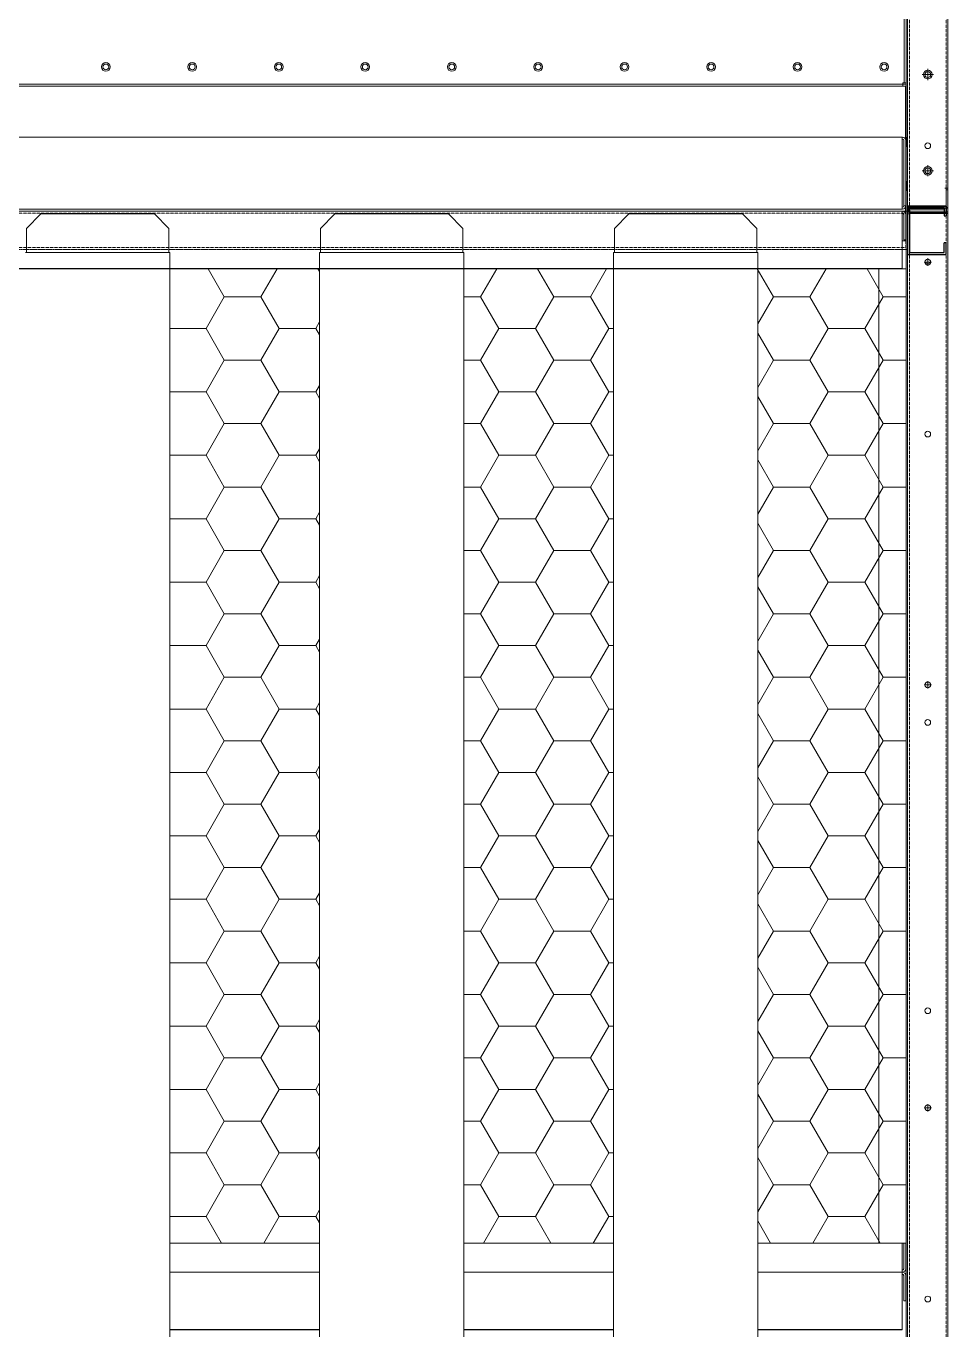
# Model space of a CAD drawing. Header units: millimetres. Extents: x -17070 to 37126, y -291348 to 36053.
# Drawn here: x 13043 to 14003, y 24484 to 25841 of the extents above; entities that cross this region are included whole.
import ezdxf

# ---------------------------------------------------------------- set-up
doc = ezdxf.new("R2010")
doc.units = ezdxf.units.MM
for name, pattern in [('CENTER', [2, 1.25, -0.25, 0.25, -0.25]), ('HIDDEN', [0.375, 0.25, -0.125]), ('HIDDENX2', [0.75, 0.5, -0.25])]:
    doc.linetypes.add(name, pattern=pattern)
doc.layers.add('center', color=1, linetype='CENTER')
doc.layers.add('HIDD', color=2, linetype='HIDDENX2')

# ---------------------------------------------------------------- blocks, each defined once
blk = doc.blocks.new('A$C35F72EF5')
at = {"color": 7, "lineweight": 15}
for p, q in [((0, 3.5), (0, 216.5)), ((2, 3.5), (2, 216.5)), ((0, 3.5), (2, 3.5)), ((3.5, 3.5), (2, 3.5)), ((3.5, 3.5), (3.5, 2)), ((1392.5, 2), (3.5, 2)), ((3.5, 2), (3.5, 0)), ((1392.5, 0), (3.5, 0))]:
    blk.add_line(p, q, dxfattribs=at)
for centre in [(23, 20), (113, 20), (203, 20), (293, 20), (383, 20), (473, 20), (563, 20), (653, 20), (743, 20), (743, 20), (833, 20)]:
    blk.add_circle(centre, 4.5, dxfattribs=at)
blk = doc.blocks.new('435')
for p, q in [((-131382, 21088.8), (-131342, 21088.8)), ((-131382, 21088.8), (-131382, 21078.8)), ((-131380, 21086.8), (-131344, 21086.8)), ((-131380, 21086.8), (-131380, 21078.8)), ((-131344, 21086.8), (-131344, 21040.8)), ((-131342, 21088.8), (-131342, 21038.8)), ((-131342, 21088.8), (-131342, 21038.8)), ((-131380, 21078.8), (-131382, 21078.8)), ((-131382, 21038.8), (-131382, 21050.8)), ((-131382, 21050.8), (-131380, 21050.8)), ((-131380, 21040.8), (-131380, 21050.8)), ((-131342, 21038.8), (-131382, 21038.8)), ((-131344, 21040.8), (-131380, 21040.8))]:
    blk.add_line(p, q)
blk = doc.blocks.new('3')
at = {"color": 7, "lineweight": 20, "ltscale": 0.280701}
for p, q in [((13961, 25653.5), (13961, 26036.7)), ((14003, 25672.1), (14003, 26018.1)), ((13961, 25724.6), (13961, 25791.5)), ((13982, 25796), (13982, 25784.3)), ((13958.9, 25722.5), (13958.9, 25778.1)), ((13959.4, 25724.8), (13959.4, 25778.1)), ((13976.1, 25790.1), (13987.8, 25790.1)), ((13955.5, 25725.1), (12477.7, 25725.1)), ((13955.5, 25725.1), (13955.6, 25725.1)), ((13955.5, 25721.7), (13955.5, 25725.1)), ((13955.5, 25723.1), (13955.6, 25723.1)), ((13958.9, 25724.5), (13959.2, 25725.1)), ((13959.2, 25715.1), (13959.2, 25725.1)), ((13960, 25723.6), (13959.2, 25725.1)), ((13960, 25723.6), (13960.7, 25725.1)), ((13960, 25723.6), (13960, 25717.1)), ((13960.7, 25715.1), (13960.7, 25725.1)), ((13961, 25724.6), (13960.7, 25725.1)), ((13955.5, 25721.7), (13955.5, 25653.6)), ((13957, 25721.7), (13957, 25653.6)), ((13959, 25721.7), (13959, 25653.5)), ((13959, 25715.6), (13959.2, 25715.1)), ((13960, 25716.6), (13959.2, 25715.1)), ((13959.4, 25678.8), (13959.4, 25715.5)), ((13960, 25717.1), (13960, 25716.6)), ((13960, 25716.6), (13960.7, 25715.1)), ((13961, 25715.7), (13960.7, 25715.1)), ((13961, 25678.6), (13961, 25715.7)), ((13982, 25696), (13982, 25684.3)), ((13976.1, 25690.1), (13987.8, 25690.1)), ((13959, 25678.7), (13959.2, 25679.1)), ((13959, 25669.6), (13959.2, 25669.1)), ((13959.2, 25679.1), (13959.2, 25678.5)), ((13960, 25677.6), (13959.2, 25679.1)), ((13959.2, 25678.5), (13959.2, 25669.1)), ((13960, 25670.6), (13959.2, 25669.1)), ((13959.4, 23102.8), (13959.4, 25669.5)), ((13960, 25677.6), (13960.7, 25679.1)), ((13960, 25670.6), (13960, 25677.6)), ((13960, 25670.6), (13960.7, 25669.1)), ((13960.7, 25679.1), (13960.7, 25678.5)), ((13961, 25678.6), (13960.7, 25679.1)), ((13960.7, 25678.5), (13960.7, 25669.1)), ((13961, 25669.7), (13960.7, 25669.1)), ((13961, 23102.6), (13961, 25669.7)), ((14003, 25672.1), (13999.6, 25672.1)), ((14001, 25653), (14001, 25672.1)), ((14003, 25670.1), (14001, 25670.1)), ((14003, 25653.5), (14003, 25672.1)), ((13955.5, 25650.1), (10750.5, 25650.1)), ((10750.5, 25648.1), (13955.5, 25648.1)), ((13955.5, 25650.1), (13955.5, 25653.6)), ((13955.5, 25652.1), (13955.6, 25652.1)), ((13955.5, 25650.1), (13955.6, 25650.1)), ((13955.5, 25588), (13955.5, 25648.1)), ((13957, 25653.6), (13957, 25653.5)), ((13957, 25653.5), (13959, 25653.5)), ((13957, 25618.1), (13957, 25644.6)), ((13958.9, 25645.4), (13958.9, 25652.8)), ((13959, 25618.1), (13959, 25644.6)), ((13963.8, 25645.3), (13961, 25645.3)), ((13961.7, 25651.5), (13962.5, 25652.1)), ((13962, 25652.1), (13964.4, 25652.1)), ((13962, 25647.5), (13962, 25651.1)), ((14001.4, 25648.1), (13962.6, 25648.1)), ((13962.6, 25648.1), (13962.6, 25646.5)), ((14001.4, 25646.5), (13962.6, 25646.5)), ((13963.8, 25645.3), (13963.8, 25646.5)), ((14000.2, 25645.6), (13963.8, 25645.6)), ((14001, 25653), (13964.4, 25653)), ((13964.4, 25653), (13964.4, 25652.1)), ((13964.4, 25652.1), (13999.6, 25652.1)), ((13999.6, 25650.1), (13964.4, 25650.1)), ((14000.2, 25645.6), (14003, 25645.6)), ((14001.4, 25648.1), (14001.4, 25646.5)), ((14003, 25653.5), (14003, 25645.6)), ((14003, 23344.6), (14003, 25645.6)), ((13958.9, 25617.3), (13955.5, 25617.3)), ((13958.9, 25617.2), (13955.5, 25617.2)), ((13959, 25618.1), (13957, 25618.1)), ((13958.9, 25618.1), (13958.9, 25617.2)), ((13955.5, 25588.3), (10750.5, 25588.3)), ((13955.5, 25588.1), (10750.5, 25588.1)), ((13955.5, 25588), (10750.5, 25588)), ((13931, 24574.3), (13931, 25588)), ((13978.1, 25595.1), (13985.9, 25595.1)), ((13982, 25599), (13982, 25591.2)), ((13978.1, 25155.1), (13985.9, 25155.1)), ((13982, 25159), (13982, 25151.2)), ((13982, 24719), (13982, 24711.2)), ((13978.1, 24715.1), (13985.9, 24715.1)), ((13193, 24574.3), (13349, 24574.3)), ((13499, 24574.3), (13655, 24574.3)), ((13805, 24574.3), (13955.5, 24574.3)), ((13955.5, 24574.3), (13955.5, 24547.9)), ((13957, 24574.1), (13957, 24547.6)), ((13959, 24574.1), (13957, 24574.1)), ((13959, 24574.1), (13959, 24547.6)), ((13193, 24544.1), (13349, 24544.1)), ((13499, 24544.1), (13655, 24544.1)), ((13805, 24544.1), (13955.5, 24544.1)), ((13955.5, 24484), (13955.5, 24547.9)), ((13957, 24514.1), (13957, 24540.6)), ((13959, 24514.1), (13959, 24540.6)), ((13959, 24514.1), (13957, 24514.1)), ((13349, 24484.3), (13193, 24484.3)), ((13349, 24484.1), (13193, 24484.1)), ((13655, 24484.3), (13499, 24484.3)), ((13655, 24484.1), (13499, 24484.1)), ((13955.5, 24484.3), (13805, 24484.3)), ((13955.5, 24484.1), (13805, 24484.1)), ((13955.5, 24484), (13805, 24484))]:
    blk.add_line(p, q, dxfattribs=at)
at = {"color": 7, "lineweight": 20}
for p, q in [((13959.5, 25778.1), (13959.5, 25998.1)), ((12508.5, 25778.1), (13959.5, 25778.1)), ((13959.5, 25780.1), (12509.2, 25780.1))]:
    blk.add_line(p, q, dxfattribs=at)
at = {"lineweight": 20}
for p, q in [((13044, 25630.1), (13059, 25645.1)), ((13059, 25645.1), (13177, 25645.1)), ((13192, 25630.1), (13177, 25645.1)), ((13350, 25630.1), (13365, 25645.1)), ((13365, 25645.1), (13483, 25645.1)), ((13498, 25630.1), (13483, 25645.1)), ((13656, 25630.1), (13671, 25645.1)), ((13671, 25645.1), (13789, 25645.1)), ((13804, 25630.1), (13789, 25645.1)), ((13044, 25605.1), (13044, 25630.1)), ((13192, 25605.1), (13192, 25630.1)), ((13350, 25605.1), (13350, 25630.1)), ((13498, 25605.1), (13498, 25630.1)), ((13656, 25605.1), (13656, 25630.1)), ((13804, 25605.1), (13804, 25630.1)), ((13193, 25605.1), (13043, 25605.1)), ((13193, 23409.1), (13193, 25605.1)), ((13349, 23409.1), (13349, 25605.1)), ((13499, 25605.1), (13349, 25605.1)), ((13499, 23409.1), (13499, 25605.1)), ((13655, 23409.1), (13655, 25605.1)), ((13805, 25605.1), (13655, 25605.1)), ((13805, 23409.1), (13805, 25605.1))]:
    blk.add_line(p, q, dxfattribs=at)
at = {"color": 7, "linetype": 'Continuous', "lineweight": 20}
for p, q in [((13190.4, 25588), (13190.5, 25588.1)), ((13249.8, 25559), (13233, 25588.1)), ((13287.9, 25559), (13304.8, 25588.1)), ((13349, 25585.1), (13347.3, 25588.1)), ((13419, 25588), (13419.1, 25588.1)), ((13461.7, 25588), (13461.6, 25588.1)), ((13516.5, 25559), (13533.4, 25588.1)), ((13592.7, 25559), (13575.9, 25588.1)), ((13630.8, 25559), (13647.7, 25588.1)), ((13821.3, 25559), (13804.5, 25588.1)), ((13859.4, 25559), (13876.3, 25588.1)), ((13935.6, 25559), (13918.8, 25588.1)), ((13230.8, 25526), (13249.8, 25559)), ((13249.8, 25559), (13287.9, 25559)), ((13307, 25526), (13287.9, 25559)), ((13499, 25559), (13516.5, 25559)), ((13535.6, 25526), (13516.5, 25559)), ((13573.7, 25526), (13592.7, 25559)), ((13592.7, 25559), (13630.8, 25559)), ((13649.9, 25526), (13630.8, 25559)), ((13805, 25530.7), (13821.3, 25559)), ((13821.3, 25559), (13859.4, 25559)), ((13878.5, 25526), (13859.4, 25559)), ((13916.6, 25526), (13935.6, 25559)), ((13935.6, 25559), (13959.4, 25559)), ((13345.1, 25526), (13349, 25532.8)), ((13193, 25526), (13230.8, 25526)), ((13249.8, 25493), (13230.8, 25526)), ((13287.9, 25493), (13307, 25526)), ((13307, 25526), (13345.1, 25526)), ((13349, 25519.2), (13345.1, 25526)), ((13516.5, 25493), (13535.6, 25526)), ((13535.6, 25526), (13573.7, 25526)), ((13592.7, 25493), (13573.7, 25526)), ((13630.8, 25493), (13649.9, 25526)), ((13649.9, 25526), (13655, 25526)), ((13821.3, 25493), (13805, 25521.2)), ((13859.4, 25493), (13878.5, 25526)), ((13878.5, 25526), (13916.6, 25526)), ((13935.6, 25493), (13916.6, 25526)), ((13230.8, 25460), (13249.8, 25493)), ((13249.8, 25493), (13287.9, 25493)), ((13307, 25460), (13287.9, 25493)), ((13499, 25493), (13516.5, 25493)), ((13535.6, 25460), (13516.5, 25493)), ((13573.7, 25460), (13592.7, 25493)), ((13592.7, 25493), (13630.8, 25493)), ((13649.9, 25460), (13630.8, 25493)), ((13805, 25464.7), (13821.3, 25493)), ((13821.3, 25493), (13859.4, 25493)), ((13878.5, 25460), (13859.4, 25493)), ((13916.6, 25460), (13935.6, 25493)), ((13935.6, 25493), (13959.4, 25493)), ((13345.1, 25460), (13349, 25466.8)), ((13193, 25460), (13230.8, 25460)), ((13249.8, 25427), (13230.8, 25460)), ((13287.9, 25427), (13307, 25460)), ((13307, 25460), (13345.1, 25460)), ((13349, 25453.2), (13345.1, 25460)), ((13516.5, 25427), (13535.6, 25460)), ((13535.6, 25460), (13573.7, 25460)), ((13592.7, 25427), (13573.7, 25460)), ((13630.8, 25427), (13649.9, 25460)), ((13649.9, 25460), (13655, 25460)), ((13821.3, 25427), (13805, 25455.2)), ((13859.4, 25427), (13878.5, 25460)), ((13878.5, 25460), (13916.6, 25460)), ((13935.6, 25427), (13916.6, 25460)), ((13230.8, 25394), (13249.8, 25427)), ((13249.8, 25427), (13287.9, 25427)), ((13307, 25394), (13287.9, 25427)), ((13499, 25427), (13516.5, 25427)), ((13535.6, 25394), (13516.5, 25427)), ((13573.7, 25394), (13592.7, 25427)), ((13592.7, 25427), (13630.8, 25427)), ((13649.9, 25394), (13630.8, 25427)), ((13805, 25398.7), (13821.3, 25427)), ((13821.3, 25427), (13859.4, 25427)), ((13878.5, 25394), (13859.4, 25427)), ((13916.6, 25394), (13935.6, 25427)), ((13935.6, 25427), (13959.4, 25427)), ((13345.1, 25394), (13349, 25400.8)), ((13193, 25394), (13230.8, 25394)), ((13249.8, 25361), (13230.8, 25394)), ((13287.9, 25361), (13307, 25394)), ((13307, 25394), (13345.1, 25394)), ((13349, 25387.2), (13345.1, 25394)), ((13516.5, 25361), (13535.6, 25394)), ((13535.6, 25394), (13573.7, 25394)), ((13592.7, 25361), (13573.7, 25394)), ((13630.8, 25361), (13649.9, 25394)), ((13649.9, 25394), (13655, 25394)), ((13821.3, 25361), (13805, 25389.3)), ((13859.4, 25361), (13878.5, 25394)), ((13878.5, 25394), (13916.6, 25394)), ((13935.6, 25361), (13916.6, 25394)), ((13230.8, 25328), (13249.8, 25361)), ((13249.8, 25361), (13287.9, 25361)), ((13307, 25328), (13287.9, 25361)), ((13499, 25361), (13516.5, 25361)), ((13535.6, 25328), (13516.5, 25361)), ((13573.7, 25328), (13592.7, 25361)), ((13592.7, 25361), (13630.8, 25361)), ((13649.9, 25328), (13630.8, 25361)), ((13805, 25332.7), (13821.3, 25361)), ((13821.3, 25361), (13859.4, 25361)), ((13878.5, 25328), (13859.4, 25361)), ((13916.6, 25328), (13935.6, 25361)), ((13935.6, 25361), (13959.4, 25361)), ((13345.1, 25328), (13349, 25334.8)), ((13193, 25328), (13230.8, 25328)), ((13249.8, 25295), (13230.8, 25328)), ((13287.9, 25295), (13307, 25328)), ((13307, 25328), (13345.1, 25328)), ((13349, 25321.2), (13345.1, 25328)), ((13516.5, 25295), (13535.6, 25328)), ((13535.6, 25328), (13573.7, 25328)), ((13592.7, 25295), (13573.7, 25328)), ((13630.8, 25295), (13649.9, 25328)), ((13649.9, 25328), (13655, 25328)), ((13821.3, 25295), (13805, 25323.3)), ((13859.4, 25295), (13878.5, 25328)), ((13878.5, 25328), (13916.6, 25328)), ((13935.6, 25295), (13916.6, 25328)), ((13230.8, 25262), (13249.8, 25295)), ((13249.8, 25295), (13287.9, 25295)), ((13307, 25262), (13287.9, 25295)), ((13499, 25295), (13516.5, 25295)), ((13535.6, 25262), (13516.5, 25295)), ((13573.7, 25262), (13592.7, 25295)), ((13592.7, 25295), (13630.8, 25295)), ((13649.9, 25262), (13630.8, 25295)), ((13805, 25266.7), (13821.3, 25295)), ((13821.3, 25295), (13859.4, 25295)), ((13878.5, 25262), (13859.4, 25295)), ((13916.6, 25262), (13935.6, 25295)), ((13935.6, 25295), (13959.4, 25295)), ((13193, 25262), (13230.8, 25262)), ((13249.8, 25229), (13230.8, 25262)), ((13287.9, 25229), (13307, 25262)), ((13307, 25262), (13345.1, 25262)), ((13345.1, 25262), (13349, 25268.8)), ((13349, 25255.2), (13345.1, 25262)), ((13516.5, 25229), (13535.6, 25262)), ((13535.6, 25262), (13573.7, 25262)), ((13592.7, 25229), (13573.7, 25262)), ((13630.8, 25229), (13649.9, 25262)), ((13649.9, 25262), (13655, 25262)), ((13859.4, 25229), (13878.5, 25262)), ((13878.5, 25262), (13916.6, 25262)), ((13935.6, 25229), (13916.6, 25262)), ((13821.3, 25229), (13805, 25257.3)), ((13230.8, 25196), (13249.8, 25229)), ((13249.8, 25229), (13287.9, 25229)), ((13307, 25196), (13287.9, 25229)), ((13499, 25229), (13516.5, 25229)), ((13535.6, 25196), (13516.5, 25229)), ((13573.7, 25196), (13592.7, 25229)), ((13592.7, 25229), (13630.8, 25229)), ((13649.9, 25196), (13630.8, 25229)), ((13805, 25200.7), (13821.3, 25229)), ((13821.3, 25229), (13859.4, 25229)), ((13878.5, 25196), (13859.4, 25229)), ((13916.6, 25196), (13935.6, 25229)), ((13935.6, 25229), (13959.4, 25229)), ((13193, 25196), (13230.8, 25196)), ((13249.8, 25163), (13230.8, 25196)), ((13287.9, 25163), (13307, 25196)), ((13307, 25196), (13345.1, 25196)), ((13345.1, 25196), (13349, 25202.8)), ((13349, 25189.2), (13345.1, 25196)), ((13516.5, 25163), (13535.6, 25196)), ((13535.6, 25196), (13573.7, 25196)), ((13592.7, 25163), (13573.7, 25196)), ((13630.8, 25163), (13649.9, 25196)), ((13649.9, 25196), (13655, 25196)), ((13859.4, 25163), (13878.5, 25196)), ((13878.5, 25196), (13916.6, 25196)), ((13935.6, 25163), (13916.6, 25196)), ((13821.3, 25163), (13805, 25191.3)), ((13230.8, 25130), (13249.8, 25163)), ((13249.8, 25163), (13287.9, 25163)), ((13307, 25130), (13287.9, 25163)), ((13499, 25163), (13516.5, 25163)), ((13535.6, 25130), (13516.5, 25163)), ((13573.7, 25130), (13592.7, 25163)), ((13592.7, 25163), (13630.8, 25163)), ((13649.9, 25130), (13630.8, 25163)), ((13805, 25134.7), (13821.3, 25163)), ((13821.3, 25163), (13859.4, 25163)), ((13878.5, 25130), (13859.4, 25163)), ((13916.6, 25130), (13935.6, 25163)), ((13935.6, 25163), (13959.4, 25163)), ((13193, 25130), (13230.8, 25130)), ((13249.8, 25097), (13230.8, 25130)), ((13287.9, 25097), (13307, 25130)), ((13307, 25130), (13345.1, 25130)), ((13345.1, 25130), (13349, 25136.8)), ((13349, 25123.2), (13345.1, 25130)), ((13516.5, 25097), (13535.6, 25130)), ((13535.6, 25130), (13573.7, 25130)), ((13592.7, 25097), (13573.7, 25130)), ((13630.8, 25097), (13649.9, 25130)), ((13649.9, 25130), (13655, 25130)), ((13859.4, 25097), (13878.5, 25130)), ((13878.5, 25130), (13916.6, 25130)), ((13935.6, 25097), (13916.6, 25130)), ((13821.3, 25097), (13805, 25125.3)), ((13230.8, 25064), (13249.8, 25097)), ((13249.8, 25097), (13287.9, 25097)), ((13307, 25064), (13287.9, 25097)), ((13499, 25097), (13516.5, 25097)), ((13535.6, 25064), (13516.5, 25097)), ((13573.7, 25064), (13592.7, 25097)), ((13592.7, 25097), (13630.8, 25097)), ((13649.9, 25064), (13630.8, 25097)), ((13805, 25068.7), (13821.3, 25097)), ((13821.3, 25097), (13859.4, 25097)), ((13878.5, 25064), (13859.4, 25097)), ((13916.6, 25064), (13935.6, 25097)), ((13935.6, 25097), (13959.4, 25097)), ((13193, 25064), (13230.8, 25064)), ((13249.8, 25031), (13230.8, 25064)), ((13287.9, 25031), (13307, 25064)), ((13307, 25064), (13345.1, 25064)), ((13345.1, 25064), (13349, 25070.8)), ((13349, 25057.2), (13345.1, 25064)), ((13516.5, 25031), (13535.6, 25064)), ((13535.6, 25064), (13573.7, 25064)), ((13592.7, 25031), (13573.7, 25064)), ((13630.8, 25031), (13649.9, 25064)), ((13649.9, 25064), (13655, 25064)), ((13821.3, 25031), (13805, 25059.3)), ((13859.4, 25031), (13878.5, 25064)), ((13878.5, 25064), (13916.6, 25064)), ((13935.6, 25031), (13916.6, 25064)), ((13230.8, 24998), (13249.8, 25031)), ((13249.8, 25031), (13287.9, 25031)), ((13307, 24998), (13287.9, 25031)), ((13499, 25031), (13516.5, 25031)), ((13535.6, 24998), (13516.5, 25031)), ((13573.7, 24998), (13592.7, 25031)), ((13592.7, 25031), (13630.8, 25031)), ((13649.9, 24998), (13630.8, 25031)), ((13805, 25002.7), (13821.3, 25031)), ((13821.3, 25031), (13859.4, 25031)), ((13878.5, 24998), (13859.4, 25031)), ((13916.6, 24998), (13935.6, 25031)), ((13935.6, 25031), (13959.4, 25031)), ((13345.1, 24998), (13349, 25004.8)), ((13193, 24998), (13230.8, 24998)), ((13249.8, 24965), (13230.8, 24998)), ((13287.9, 24965), (13307, 24998)), ((13307, 24998), (13345.1, 24998)), ((13349, 24991.2), (13345.1, 24998)), ((13516.5, 24965), (13535.6, 24998)), ((13535.6, 24998), (13573.7, 24998)), ((13592.7, 24965), (13573.7, 24998)), ((13630.8, 24965), (13649.9, 24998)), ((13649.9, 24998), (13655, 24998)), ((13821.3, 24965), (13805, 24993.3)), ((13859.4, 24965), (13878.5, 24998)), ((13878.5, 24998), (13916.6, 24998)), ((13935.6, 24965), (13916.6, 24998)), ((13230.8, 24932), (13249.8, 24965)), ((13249.8, 24965), (13287.9, 24965)), ((13307, 24932), (13287.9, 24965)), ((13499, 24965), (13516.5, 24965)), ((13535.6, 24932), (13516.5, 24965)), ((13573.7, 24932), (13592.7, 24965)), ((13592.7, 24965), (13630.8, 24965)), ((13649.9, 24932), (13630.8, 24965)), ((13805, 24936.8), (13821.3, 24965)), ((13821.3, 24965), (13859.4, 24965)), ((13878.5, 24932), (13859.4, 24965)), ((13916.6, 24932), (13935.6, 24965)), ((13935.6, 24965), (13959.4, 24965)), ((13345.1, 24932), (13349, 24938.8)), ((13193, 24932), (13230.8, 24932)), ((13249.8, 24899), (13230.8, 24932)), ((13287.9, 24899), (13307, 24932)), ((13307, 24932), (13345.1, 24932)), ((13349, 24925.2), (13345.1, 24932)), ((13516.5, 24899), (13535.6, 24932)), ((13535.6, 24932), (13573.7, 24932)), ((13592.7, 24899), (13573.7, 24932)), ((13630.8, 24899), (13649.9, 24932)), ((13649.9, 24932), (13655, 24932)), ((13821.3, 24899), (13805, 24927.3)), ((13859.4, 24899), (13878.5, 24932)), ((13878.5, 24932), (13916.6, 24932)), ((13935.6, 24899), (13916.6, 24932)), ((13230.8, 24866), (13249.8, 24899)), ((13249.8, 24899), (13287.9, 24899)), ((13307, 24866), (13287.9, 24899)), ((13499, 24899), (13516.5, 24899)), ((13535.6, 24866), (13516.5, 24899)), ((13573.7, 24866), (13592.7, 24899)), ((13592.7, 24899), (13630.8, 24899)), ((13649.9, 24866), (13630.8, 24899)), ((13805, 24870.8), (13821.3, 24899)), ((13821.3, 24899), (13859.4, 24899)), ((13878.5, 24866), (13859.4, 24899)), ((13916.6, 24866), (13935.6, 24899)), ((13935.6, 24899), (13959.4, 24899)), ((13345.1, 24866), (13349, 24872.8)), ((13193, 24866), (13230.8, 24866)), ((13249.8, 24833.1), (13230.8, 24866)), ((13287.9, 24833.1), (13307, 24866)), ((13307, 24866), (13345.1, 24866)), ((13349, 24859.2), (13345.1, 24866)), ((13516.5, 24833.1), (13535.6, 24866)), ((13535.6, 24866), (13573.7, 24866)), ((13592.7, 24833.1), (13573.7, 24866)), ((13630.8, 24833.1), (13649.9, 24866)), ((13649.9, 24866), (13655, 24866)), ((13821.3, 24833.1), (13805, 24861.3)), ((13859.4, 24833.1), (13878.5, 24866)), ((13878.5, 24866), (13916.6, 24866)), ((13935.6, 24833.1), (13916.6, 24866)), ((13230.8, 24800.1), (13249.8, 24833.1)), ((13249.8, 24833.1), (13287.9, 24833.1)), ((13307, 24800.1), (13287.9, 24833.1)), ((13499, 24833.1), (13516.5, 24833.1)), ((13535.6, 24800.1), (13516.5, 24833.1)), ((13573.7, 24800.1), (13592.7, 24833.1)), ((13592.7, 24833.1), (13630.8, 24833.1)), ((13649.9, 24800.1), (13630.8, 24833.1)), ((13805, 24804.8), (13821.3, 24833.1)), ((13821.3, 24833.1), (13859.4, 24833.1)), ((13878.5, 24800.1), (13859.4, 24833.1)), ((13916.6, 24800.1), (13935.6, 24833.1)), ((13935.6, 24833.1), (13959.4, 24833.1)), ((13193, 24800.1), (13230.8, 24800.1)), ((13249.8, 24767.1), (13230.8, 24800.1)), ((13287.9, 24767.1), (13307, 24800.1)), ((13307, 24800.1), (13345.1, 24800.1)), ((13345.1, 24800.1), (13349, 24806.9)), ((13349, 24793.3), (13345.1, 24800.1)), ((13516.5, 24767.1), (13535.6, 24800.1)), ((13535.6, 24800.1), (13573.7, 24800.1)), ((13592.7, 24767.1), (13573.7, 24800.1)), ((13630.8, 24767.1), (13649.9, 24800.1)), ((13649.9, 24800.1), (13655, 24800.1)), ((13859.4, 24767.1), (13878.5, 24800.1)), ((13878.5, 24800.1), (13916.6, 24800.1)), ((13935.6, 24767.1), (13916.6, 24800.1)), ((13821.3, 24767.1), (13805, 24795.3)), ((13230.8, 24734.1), (13249.8, 24767.1)), ((13249.8, 24767.1), (13287.9, 24767.1)), ((13307, 24734.1), (13287.9, 24767.1)), ((13499, 24767.1), (13516.5, 24767.1)), ((13535.6, 24734.1), (13516.5, 24767.1)), ((13573.7, 24734.1), (13592.7, 24767.1)), ((13592.7, 24767.1), (13630.8, 24767.1)), ((13649.9, 24734.1), (13630.8, 24767.1)), ((13805, 24738.8), (13821.3, 24767.1)), ((13821.3, 24767.1), (13859.4, 24767.1)), ((13878.5, 24734.1), (13859.4, 24767.1)), ((13916.6, 24734.1), (13935.6, 24767.1)), ((13935.6, 24767.1), (13959.4, 24767.1)), ((13193, 24734.1), (13230.8, 24734.1)), ((13249.8, 24701.1), (13230.8, 24734.1)), ((13287.9, 24701.1), (13307, 24734.1)), ((13307, 24734.1), (13345.1, 24734.1)), ((13345.1, 24734.1), (13349, 24740.9)), ((13349, 24727.3), (13345.1, 24734.1)), ((13516.5, 24701.1), (13535.6, 24734.1)), ((13535.6, 24734.1), (13573.7, 24734.1)), ((13592.7, 24701.1), (13573.7, 24734.1)), ((13630.8, 24701.1), (13649.9, 24734.1)), ((13649.9, 24734.1), (13655, 24734.1)), ((13859.4, 24701.1), (13878.5, 24734.1)), ((13878.5, 24734.1), (13916.6, 24734.1)), ((13935.6, 24701.1), (13916.6, 24734.1)), ((13821.3, 24701.1), (13805, 24729.3)), ((13230.8, 24668.1), (13249.8, 24701.1)), ((13249.8, 24701.1), (13287.9, 24701.1)), ((13307, 24668.1), (13287.9, 24701.1)), ((13499, 24701.1), (13516.5, 24701.1)), ((13535.6, 24668.1), (13516.5, 24701.1)), ((13573.7, 24668.1), (13592.7, 24701.1)), ((13592.7, 24701.1), (13630.8, 24701.1)), ((13649.9, 24668.1), (13630.8, 24701.1)), ((13805, 24672.8), (13821.3, 24701.1)), ((13821.3, 24701.1), (13859.4, 24701.1)), ((13878.5, 24668.1), (13859.4, 24701.1)), ((13916.6, 24668.1), (13935.6, 24701.1)), ((13935.6, 24701.1), (13959.4, 24701.1)), ((13193, 24668.1), (13230.8, 24668.1)), ((13249.8, 24635.1), (13230.8, 24668.1)), ((13287.9, 24635.1), (13307, 24668.1)), ((13307, 24668.1), (13345.1, 24668.1)), ((13345.1, 24668.1), (13349, 24674.9)), ((13349, 24661.3), (13345.1, 24668.1)), ((13516.5, 24635.1), (13535.6, 24668.1)), ((13535.6, 24668.1), (13573.7, 24668.1)), ((13592.7, 24635.1), (13573.7, 24668.1)), ((13630.8, 24635.1), (13649.9, 24668.1)), ((13649.9, 24668.1), (13655, 24668.1)), ((13859.4, 24635.1), (13878.5, 24668.1)), ((13878.5, 24668.1), (13916.6, 24668.1)), ((13935.6, 24635.1), (13916.6, 24668.1)), ((13821.3, 24635.1), (13805, 24663.4)), ((13230.8, 24602.1), (13249.8, 24635.1)), ((13249.8, 24635.1), (13287.9, 24635.1)), ((13307, 24602.1), (13287.9, 24635.1)), ((13499, 24635.1), (13516.5, 24635.1)), ((13535.6, 24602.1), (13516.5, 24635.1)), ((13573.7, 24602.1), (13592.7, 24635.1)), ((13592.7, 24635.1), (13630.8, 24635.1)), ((13649.9, 24602.1), (13630.8, 24635.1)), ((13805, 24606.8), (13821.3, 24635.1)), ((13821.3, 24635.1), (13859.4, 24635.1)), ((13878.5, 24602.1), (13859.4, 24635.1)), ((13916.6, 24602.1), (13935.6, 24635.1)), ((13935.6, 24635.1), (13959.4, 24635.1)), ((13193, 24602.1), (13230.8, 24602.1)), ((13246.8, 24574.3), (13230.8, 24602.1)), ((13290.9, 24574.3), (13307, 24602.1)), ((13307, 24602.1), (13345.1, 24602.1)), ((13345.1, 24602.1), (13349, 24608.9)), ((13349, 24595.3), (13345.1, 24602.1)), ((13519.5, 24574.3), (13535.6, 24602.1)), ((13535.6, 24602.1), (13573.7, 24602.1)), ((13589.7, 24574.3), (13573.7, 24602.1)), ((13633.8, 24574.3), (13649.9, 24602.1)), ((13649.9, 24602.1), (13655, 24602.1)), ((13818.3, 24574.3), (13805, 24597.4)), ((13862.4, 24574.3), (13878.5, 24602.1)), ((13878.5, 24602.1), (13916.6, 24602.1)), ((13932.6, 24574.3), (13916.6, 24602.1))]:
    blk.add_line(p, q, dxfattribs=at)
at = {"color": 0, "lineweight": 20}
for points in [[(10901, 24574.3), (10750.5, 24574.3), (10750.5, 25588.1), (13959.4, 25588.1), (13959.4, 24574.3), (13805, 24574.3)], [(13349, 24574.3), (13193, 24574.3)], [(13655, 24574.3), (13499, 24574.3)]]:
    blk.add_lwpolyline(points, dxfattribs=at)
at = {"color": 7, "lineweight": 20}
for centre in [(13126.5, 25798.1), (13216.5, 25798.1), (13306.5, 25798.1), (13396.5, 25798.1), (13486.5, 25798.1), (13576.5, 25798.1), (13666.5, 25798.1), (13756.5, 25798.1), (13846.5, 25798.1), (13936.5, 25798.1), (13982, 25716.1), (13982, 25416.1), (13982, 25116.1), (13982, 24816.1), (13982, 24516.1)]:
    blk.add_circle(centre, 3, dxfattribs=at)
at = {"color": 7, "lineweight": 20, "ltscale": 0.280701}
for centre, radius in [((13982, 25790.1), 4.5), ((13982, 25790.1), 3), ((13982, 25690.1), 4.5), ((13982, 25690.1), 3), ((13982, 25595.1), 3), ((13982, 25155.1), 3), ((13982, 24715.1), 3)]:
    blk.add_circle(centre, radius, dxfattribs=at)
for centre, radius, start, end in [((13955.6, 25721.7), 3.4, 0, 90), ((13955.6, 25721.7), 1.4, 0, 90), ((13955.5, 25644.6), 3.5, 0, 90), ((13955.5, 25644.6), 1.5, 0, 90), ((13955.6, 25653.5), 1.4, 270, 0), ((13955.6, 25653.5), 3.4, 270, 0), ((13964.4, 25653.5), 3.4, 180, 270), ((13963.8, 25645.3), 2.8, 115.3769, 180), ((13963.8, 25645.3), 1.2, 90, 180), ((13999.6, 25653.5), 3.4, 270, 0), ((13999.6, 25653.5), 1.4, 270, 339.0751), ((14000.2, 25645.3), 1.2, 14.4775, 90), ((14000.2, 25645.3), 2.8, 6.1506, 64.6227), ((13982, 25598.1), 4.5, 228.5904, 311.4465), ((13982, 25592.1), 3, 43.4325, 136.5675), ((13955.5, 24547.6), 1.5, 270, 0), ((13955.5, 24547.6), 3.5, 270, 0), ((13955.5, 24540.6), 3.5, 0, 90), ((13955.5, 24540.6), 1.5, 0, 90)]:
    blk.add_arc(centre, radius, start, end, dxfattribs=at)
blk.add_open_spline([(13962, 25652.1), (13961.7, 25652.4), (13961.4, 25652.6), (13961.2, 25652.9), (13961, 25653.2), (13961, 25653.5), (13961, 25653.5), (13961, 25653.5), (13961, 25653.5)], degree=5, knots=[0, 0, 0, 0, 0, 0, 4.644554, 4.644554, 4.644554, 5.125492, 5.125492, 5.125492, 5.125492, 5.125492, 5.125492], dxfattribs=at)
at = {"layer": 'center', "lineweight": 20}
for p, q in [((13961, 26040.1), (13961, 23400.3)), ((14003, 26040.1), (14003, 25000.1)), ((14003, 26040.1), (14003, 22840.1)), ((10745, 25648.1), (13961, 25648.1)), ((13961, 25608.1), (10745, 25608.1))]:
    blk.add_line(p, q, dxfattribs=at)
at = {"layer": 'HIDD', "linetype": 'HIDDEN', "lineweight": 20}
for p, q in [((13963, 26038.1), (13963, 23400.3)), ((14001, 26038.1), (14001, 22840.1)), ((13959, 25646.1), (10747, 25646.1)), ((13959, 25646.1), (13959, 25610.1)), ((13959, 25610.1), (10747, 25610.1))]:
    blk.add_line(p, q, dxfattribs=at)
blk.add_lwpolyline([(14001, 25651.1), (13963, 25651.1)], dxfattribs=at)
at = {"lineweight": 20, "xscale": -1}
for name, p in [('A$C35F72EF5', (13959.5, 25778.1)), ('435', (-117381, 4564.3))]:
    blk.add_blockref(name, p, dxfattribs=at)

msp = doc.modelspace()

# ---------------------------------------------------------------- block references
msp.add_blockref('3', (0, 0))

doc.saveas('drawing.dxf')
